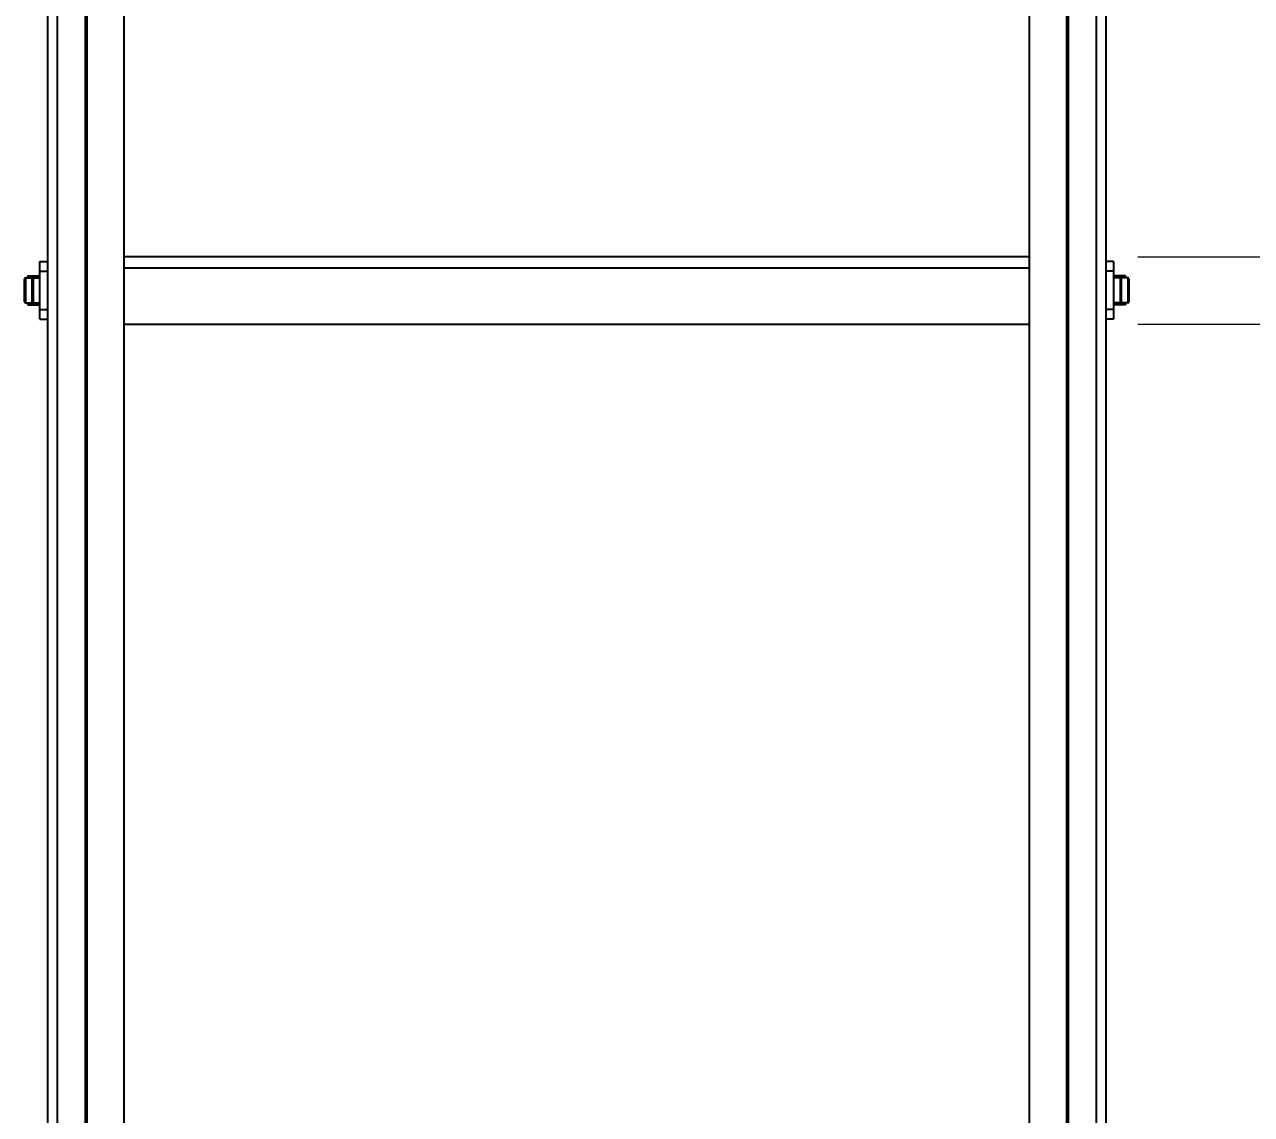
# Model space of a CAD drawing. Header units: millimetres. Extents: x 2 to 418, y 2 to 295.
# Drawn here: x 130.99 to 173.5, y 109.03 to 146.8 of the extents above; entities that cross this region are included whole.
import ezdxf

# ---------------------------------------------------------------- set-up
doc = ezdxf.new("R2010")
doc.units = ezdxf.units.MM
doc.styles.add('SLDTEXTSTYLE0', font='TXT', dxfattribs={"width": 0.75})
doc.dimstyles.new('SLDDIMSTYLE0', dxfattribs={"dimtxt": 3.175, "dimasz": 3.302, "dimexe": 0, "dimexo": 0.0625, "dimgap": 0.79375, "dimtad": 0, "dimtih": 1, "dimtoh": 1, "dimlfac": 15, "dimrnd": 1e-09, "dimzin": 4, "dimdsep": 46, "dimtxsty": 'SLDTEXTSTYLE0', "dimsah": 1, "dimcen": 0.09, "dimadec": 0, "dimazin": 1, "dimtfac": 1, "dimtmove": 0, "dimatfit": 0, "dimfxl": 0, "dimfrac": 2, "dimtolj": 1, "dimtzin": 12, "dimarcsym": 0})
doc.dimstyles.new('SLDDIMSTYLE1', dxfattribs={"dimtxt": 3.175, "dimasz": 3.302, "dimexe": 0, "dimexo": 0.0625, "dimgap": 0.79375, "dimtad": 0, "dimtih": 1, "dimtoh": 1, "dimlfac": 15, "dimrnd": 1e-09, "dimzin": 4, "dimdsep": 46, "dimtxsty": 'SLDTEXTSTYLE0', "dimsah": 1, "dimcen": 0.09, "dimadec": 0, "dimazin": 1, "dimtfac": 1, "dimtofl": 0, "dimtmove": 0, "dimatfit": 3, "dimfxl": 0, "dimfrac": 2, "dimtolj": 1, "dimtzin": 12, "dimarcsym": 0})

# ---------------------------------------------------------------- blocks, each defined once
blk = doc.blocks.new('_D_10')
at = {"color": 7, "linetype": 'Continuous', "lineweight": 0}
for p, q in [((169.558, 176.424), (201.759, 176.424)), ((198.584, 176.424), (198.584, 165.842)), ((198.584, 138.757), (198.584, 160.802)), ((169.558, 138.757), (201.759, 138.757))]:
    blk.add_line(p, q, dxfattribs=at)
at = {"color": 7, "linetype": 'Continuous', "lineweight": 18}
for points in [[(198.584, 176.424), (198.076, 173.122), (199.092, 173.122)], [(198.584, 138.757), (199.092, 142.059), (198.076, 142.059)]]:
    blk.add_solid(points, dxfattribs=at)
at = {"color": 7, "linetype": 'Continuous', "lineweight": 18, "insert": (192.133, 164.895), "char_height": 3.175, "attachment_point": 1, "style": 'SLDTEXTSTYLE0'}
blk.add_mtext('565.00', dxfattribs=at)
blk = doc.blocks.new('_D_11')
at = {"color": 7, "linetype": 'Continuous', "lineweight": 0}
for p, q in [((169.558, 136.424), (201.796, 136.424)), ((198.621, 136.424), (198.621, 126.003)), ((198.621, 98.757), (198.621, 120.963)), ((169.558, 98.757), (201.796, 98.757))]:
    blk.add_line(p, q, dxfattribs=at)
at = {"color": 7, "linetype": 'Continuous', "lineweight": 18}
for points in [[(198.621, 136.424), (198.113, 133.122), (199.129, 133.122)], [(198.621, 98.757), (199.129, 102.059), (198.113, 102.059)]]:
    blk.add_solid(points, dxfattribs=at)
at = {"color": 7, "linetype": 'Continuous', "lineweight": 18, "insert": (192.17, 125.056), "char_height": 3.175, "attachment_point": 1, "style": 'SLDTEXTSTYLE0'}
blk.add_mtext('565.00', dxfattribs=at)
blk = doc.blocks.new('_D_15')
at = {"color": 7, "linetype": 'Continuous', "lineweight": 0}
for p, q in [((174.549, 138.757), (174.549, 145.107)), ((169.558, 138.757), (177.724, 138.757)), ((169.558, 136.424), (177.724, 136.424)), ((174.549, 131.089), (174.549, 136.424)), ((180.899, 131.089), (174.549, 131.089))]:
    blk.add_line(p, q, dxfattribs=at)
at = {"color": 7, "linetype": 'Continuous', "lineweight": 18}
for points in [[(174.549, 138.757), (175.057, 142.059), (174.041, 142.059)], [(174.549, 136.424), (174.041, 133.122), (175.057, 133.122)]]:
    blk.add_solid(points, dxfattribs=at)
at = {"color": 7, "linetype": 'Continuous', "lineweight": 18, "insert": (180.899, 132.662), "char_height": 3.175, "attachment_point": 1, "style": 'SLDTEXTSTYLE0'}
blk.add_mtext('35.00', dxfattribs=at)

msp = doc.modelspace()

# ---------------------------------------------------------------- linework, layer by layer
at = {"color": 8, "linetype": 'Continuous', "lineweight": 25}
for p, q in [((133.09265, 249.59064), (133.09265, 105.59064)), ((133.15053, 249.59064), (133.15053, 105.59064)), ((167.09309, 249.59064), (167.09309, 105.59064)), ((167.15097, 249.59064), (167.15097, 105.59064)), ((132.12181, 249.08731), (132.12181, 106.09397)), ((168.12181, 249.08731), (168.12181, 106.09397)), ((165.80873, 138.35731), (134.43489, 138.35731))]:
    msp.add_line(p, q, dxfattribs=at)
at = {"color": 7, "linetype": 'Continuous', "lineweight": 25}
for p, q in [((134.43489, 105.59064), (134.43489, 249.59064)), ((165.80873, 105.59064), (165.80873, 249.59064)), ((131.78848, 247.01329), (131.78848, 108.16799)), ((168.45514, 247.01329), (168.45514, 108.16799)), ((131.52181, 138.59064), (131.78848, 138.59064)), ((131.52181, 138.25731), (131.52181, 138.59064)), ((165.80873, 138.75731), (134.43489, 138.75731)), ((168.72181, 138.59064), (168.45514, 138.59064)), ((168.72181, 138.59064), (168.72181, 138.25731)), ((131.52181, 136.92398), (131.52181, 138.25731)), ((131.52181, 138.25731), (131.78848, 138.25731)), ((168.72181, 138.25731), (168.45514, 138.25731)), ((168.72181, 138.25731), (168.72181, 136.92398)), ((130.98848, 137.19731), (130.98848, 137.98398)), ((131.02848, 137.15731), (131.02848, 138.02398)), ((131.02848, 138.02398), (131.29514, 138.02398)), ((131.10718, 138.09101), (131.06848, 138.02398)), ((131.10718, 138.09101), (131.08644, 138.02398)), ((131.10718, 138.09101), (131.48311, 138.09101)), ((131.25514, 137.19731), (131.25514, 137.98398)), ((131.29514, 137.15731), (131.29514, 138.02398)), ((131.29514, 138.02398), (131.52181, 138.02398)), ((131.52181, 138.02398), (131.48311, 138.09101)), ((131.48311, 138.09101), (131.50385, 138.02398)), ((168.76051, 138.09101), (168.72181, 138.02398)), ((168.94848, 138.02398), (168.72181, 138.02398)), ((168.73977, 138.02398), (168.76051, 138.09101)), ((169.13644, 138.09101), (168.76051, 138.09101)), ((169.21514, 138.02398), (168.94848, 138.02398)), ((168.94848, 138.02398), (168.94848, 137.15731)), ((168.98848, 137.98398), (168.98848, 137.19731)), ((169.17514, 138.02398), (169.13644, 138.09101)), ((169.15718, 138.02398), (169.13644, 138.09101)), ((169.21514, 138.02398), (169.21514, 137.15731)), ((169.25514, 137.98398), (169.25514, 137.19731)), ((131.02848, 137.15731), (131.29514, 137.15731)), ((131.06848, 137.15731), (131.10718, 137.09027)), ((131.08644, 137.15731), (131.10718, 137.09027)), ((131.10718, 137.09027), (131.48311, 137.09027)), ((131.29514, 137.15731), (131.52181, 137.15731)), ((131.48311, 137.09027), (131.52181, 137.15731)), ((131.50385, 137.15731), (131.48311, 137.09027)), ((131.52181, 136.92398), (131.78848, 136.92398)), ((131.52181, 136.59064), (131.52181, 136.92398)), ((168.72181, 136.92398), (168.45514, 136.92398)), ((168.72181, 137.15731), (168.76051, 137.09027)), ((168.94848, 137.15731), (168.72181, 137.15731)), ((168.72181, 136.92398), (168.72181, 136.59064)), ((168.76051, 137.09027), (168.73977, 137.15731)), ((169.13644, 137.09027), (168.76051, 137.09027)), ((169.21514, 137.15731), (168.94848, 137.15731)), ((169.13644, 137.09027), (169.17514, 137.15731)), ((169.13644, 137.09027), (169.15718, 137.15731)), ((131.52181, 136.59064), (131.78848, 136.59064)), ((168.72181, 136.59064), (168.45514, 136.59064)), ((134.43489, 136.42398), (165.80873, 136.42398))]:
    msp.add_line(p, q, dxfattribs=at)
for centre, start, end in [((131.02848, 137.98398), 90, 180), ((131.29514, 137.98398), 90, 180), ((168.94848, 137.98398), 0, 90), ((169.21514, 137.98398), 0, 90), ((131.02848, 137.19731), 180, 270), ((131.29514, 137.19731), 180, 270), ((168.94848, 137.19731), 270, 0), ((169.21514, 137.19731), 270, 0)]:
    msp.add_arc(centre, 0.04, start, end, dxfattribs=at)

# ---------------------------------------------------------------- dimensions: what is measured, and where the dimension line sits
at = {"color": 7, "linetype": 'Continuous', "lineweight": 18}
for base, p1, p2, dimstyle, picture, middle in [((198.58441, 138.75731), (168.28848, 176.42398), (168.28848, 138.75731), 'SLDDIMSTYLE1', '_D_10', (198.58441, 163.32213)), ((174.54932, 136.42398), (168.28848, 138.75731), (168.28848, 136.42398), 'SLDDIMSTYLE0', '_D_15', (174.54932, 131.08932)), ((198.62142, 98.75731), (168.28848, 136.42398), (168.28848, 98.75731), 'SLDDIMSTYLE1', '_D_11', (198.62142, 123.48306))]:
    dim = msp.add_linear_dim(base=base, p1=p1, p2=p2, angle=90, dimstyle=dimstyle, dxfattribs=at)
    dim.commit()
    dim.dimension.update_dxf_attribs({"geometry": picture, "text_midpoint": middle, "dimtype": 160})

doc.saveas('drawing.dxf')
